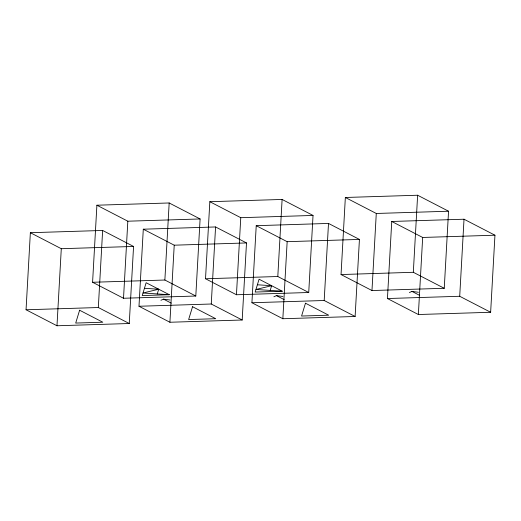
<?xml version="1.0" encoding="UTF-8"?>
<svg xmlns="http://www.w3.org/2000/svg" width="521" height="521" viewBox="0 0 521 521"><rect width="100%" height="100%" fill="white"/><g stroke="black" fill="none" stroke-linecap="round" stroke-linejoin="round"><path stroke-width="0.78" d="M26.05 309.774L30.361 232.711L102.637 230.464L133.565 246.453L129.254 323.515L56.978 325.768L26.05 309.774L98.326 307.527L129.254 323.515M56.978 325.768L61.289 248.706L30.361 232.711M92.588 282.278L96.899 205.215L169.175 202.969L200.103 218.957L195.798 296.019L123.516 298.266L92.588 282.278L164.87 280.024L195.798 296.019M98.326 307.527L102.637 230.464M123.516 298.266L127.827 221.204L96.899 205.215M138.983 306.263L143.295 229.201L215.57 226.954L246.498 242.942L242.187 320.005L169.911 322.252L138.983 306.263L211.259 304.01L242.187 320.005M164.87 280.024L169.175 202.969M169.911 322.252L174.222 245.189L143.295 229.201M205.521 278.761L209.833 201.699L282.108 199.452L313.036 215.44L308.732 292.502L236.449 294.749L205.521 278.761L277.804 276.514L308.732 292.502M211.259 304.01L215.57 226.954M236.449 294.749L240.761 217.693L209.833 201.699M251.917 302.747L256.228 225.684L328.504 223.437L359.431 239.426L355.12 316.488L282.844 318.735L251.917 302.747L324.192 300.5L355.12 316.488M277.804 276.514L282.108 199.452M282.844 318.735L287.156 241.679L256.228 225.684M324.192 300.5L328.504 223.437M341.04 274.547L345.351 197.485L417.627 195.232L448.555 211.226L444.25 288.289L371.974 290.536L341.04 274.547L413.322 272.294L444.25 288.289M371.974 290.536L376.279 213.473L345.351 197.485M387.435 298.533L391.746 221.471L464.022 219.217L494.95 235.212L490.639 312.274L418.363 314.521L387.435 298.533L459.711 296.28L490.639 312.274M413.322 272.294L417.627 195.232M418.363 314.521L422.674 237.459L391.746 221.471M459.711 296.28L464.022 219.217M157.277 293.929L158.71 289.227L144.454 288.289M270.21 290.418L271.643 285.71L257.387 284.779M160.937 300.278L163.522 299.139L169.976 299.998M273.87 296.768L276.456 295.628L282.91 296.482M409.389 292.548L411.974 291.408L418.428 292.268M158.71 289.227L143.021 292.997L169.345 294.723L146.147 282.727L142.24 295.563L169.345 294.723M271.643 285.71L255.954 289.481L282.278 291.206L259.08 279.217L255.173 292.053L282.278 291.206M127.827 221.204L200.103 218.957M240.761 217.693L313.036 215.44M376.279 213.473L448.555 211.226M61.289 248.706L133.565 246.453M174.222 245.189L246.498 242.942M287.156 241.679L359.431 239.426M422.674 237.459L494.95 235.212M411.974 291.408L419.711 295.407M276.456 295.628L284.186 299.621M163.522 299.139L171.253 303.137M79.609 310.229L75.701 323.066L102.8 322.219L79.609 310.229M192.542 306.713L188.635 319.549L215.733 318.709L192.542 306.713M305.475 303.202L301.568 316.039L328.666 315.192L305.475 303.202"/></g></svg>
